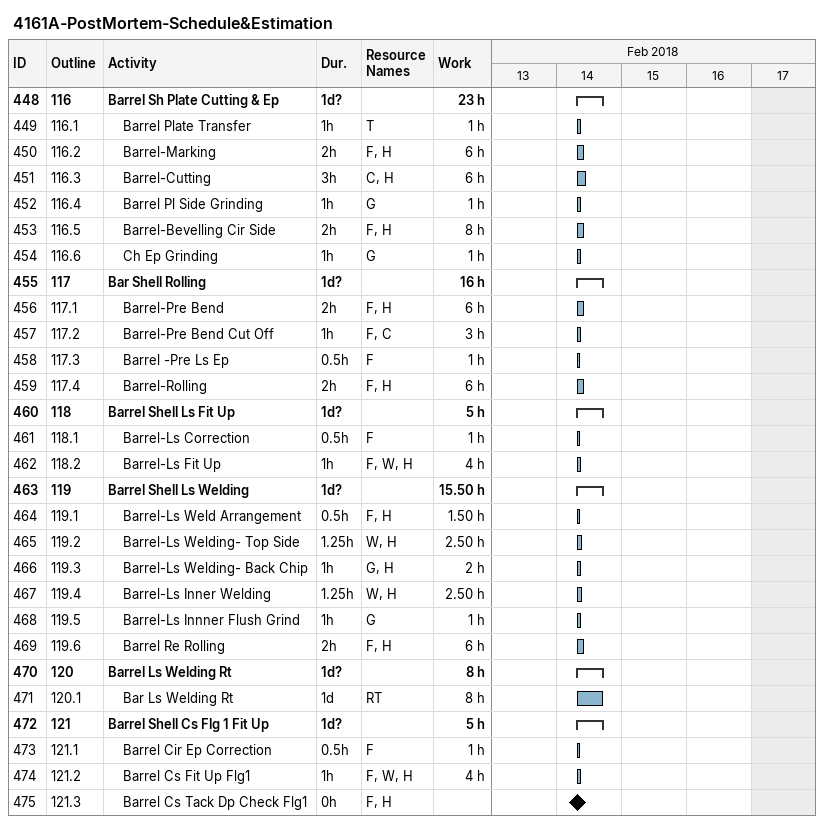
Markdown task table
4161A-PostMortem-Schedule&Estimation

| ID | WBS | Task | Duration | Start | Finish | Resources | Work (h) |
|---|---|---|---|---|---|---|---|
| 448 | 116 | **Barrel Sh Plate Cutting & Ep** | 1d? | 2018-02-14 | 2018-02-14 |  | 23 |
| 449 | 116.1 | Barrel Plate Transfer | 1h | 2018-02-14 | 2018-02-14 | T | 1 |
| 450 | 116.2 | Barrel-Marking | 2h | 2018-02-14 | 2018-02-14 | F, H | 6 |
| 451 | 116.3 | Barrel-Cutting | 3h | 2018-02-14 | 2018-02-14 | C, H | 6 |
| 452 | 116.4 | Barrel Pl Side Grinding | 1h | 2018-02-14 | 2018-02-14 | G | 1 |
| 453 | 116.5 | Barrel-Bevelling Cir Side | 2h | 2018-02-14 | 2018-02-14 | F, H | 8 |
| 454 | 116.6 | Ch Ep Grinding | 1h | 2018-02-14 | 2018-02-14 | G | 1 |
| 455 | 117 | **Bar Shell Rolling** | 1d? | 2018-02-14 | 2018-02-14 |  | 16 |
| 456 | 117.1 | Barrel-Pre Bend | 2h | 2018-02-14 | 2018-02-14 | F, H | 6 |
| 457 | 117.2 | Barrel-Pre Bend Cut Off | 1h | 2018-02-14 | 2018-02-14 | F, C | 3 |
| 458 | 117.3 | Barrel -Pre Ls Ep | 0.5h | 2018-02-14 | 2018-02-14 | F | 1 |
| 459 | 117.4 | Barrel-Rolling | 2h | 2018-02-14 | 2018-02-14 | F, H | 6 |
| 460 | 118 | **Barrel Shell Ls Fit Up** | 1d? | 2018-02-14 | 2018-02-14 |  | 5 |
| 461 | 118.1 | Barrel-Ls Correction | 0.5h | 2018-02-14 | 2018-02-14 | F | 1 |
| 462 | 118.2 | Barrel-Ls Fit Up | 1h | 2018-02-14 | 2018-02-14 | F, W, H | 4 |
| 463 | 119 | **Barrel Shell Ls Welding** | 1d? | 2018-02-14 | 2018-02-14 |  | 15.50 |
| 464 | 119.1 | Barrel-Ls Weld Arrangement | 0.5h | 2018-02-14 | 2018-02-14 | F, H | 1.50 |
| 465 | 119.2 | Barrel-Ls Welding- Top Side | 1.25h | 2018-02-14 | 2018-02-14 | W, H | 2.50 |
| 466 | 119.3 | Barrel-Ls Welding- Back Chip | 1h | 2018-02-14 | 2018-02-14 | G, H | 2 |
| 467 | 119.4 | Barrel-Ls Inner Welding | 1.25h | 2018-02-14 | 2018-02-14 | W, H | 2.50 |
| 468 | 119.5 | Barrel-Ls Innner Flush Grind | 1h | 2018-02-14 | 2018-02-14 | G | 1 |
| 469 | 119.6 | Barrel Re Rolling | 2h | 2018-02-14 | 2018-02-14 | F, H | 6 |
| 470 | 120 | **Barrel Ls Welding Rt** | 1d? | 2018-02-14 | 2018-02-14 |  | 8 |
| 471 | 120.1 | Bar Ls Welding Rt | 1d | 2018-02-14 | 2018-02-14 | RT | 8 |
| 472 | 121 | **Barrel Shell Cs Flg 1 Fit Up** | 1d? | 2018-02-14 | 2018-02-14 |  | 5 |
| 473 | 121.1 | Barrel Cir Ep Correction | 0.5h | 2018-02-14 | 2018-02-14 | F | 1 |
| 474 | 121.2 | Barrel Cs Fit Up Flg1 | 1h | 2018-02-14 | 2018-02-14 | F, W, H | 4 |
| 475 | 121.3 | Barrel Cs Tack Dp Check Flg1 | 0h | 2018-02-14 | 2018-02-14 | F, H |  |
